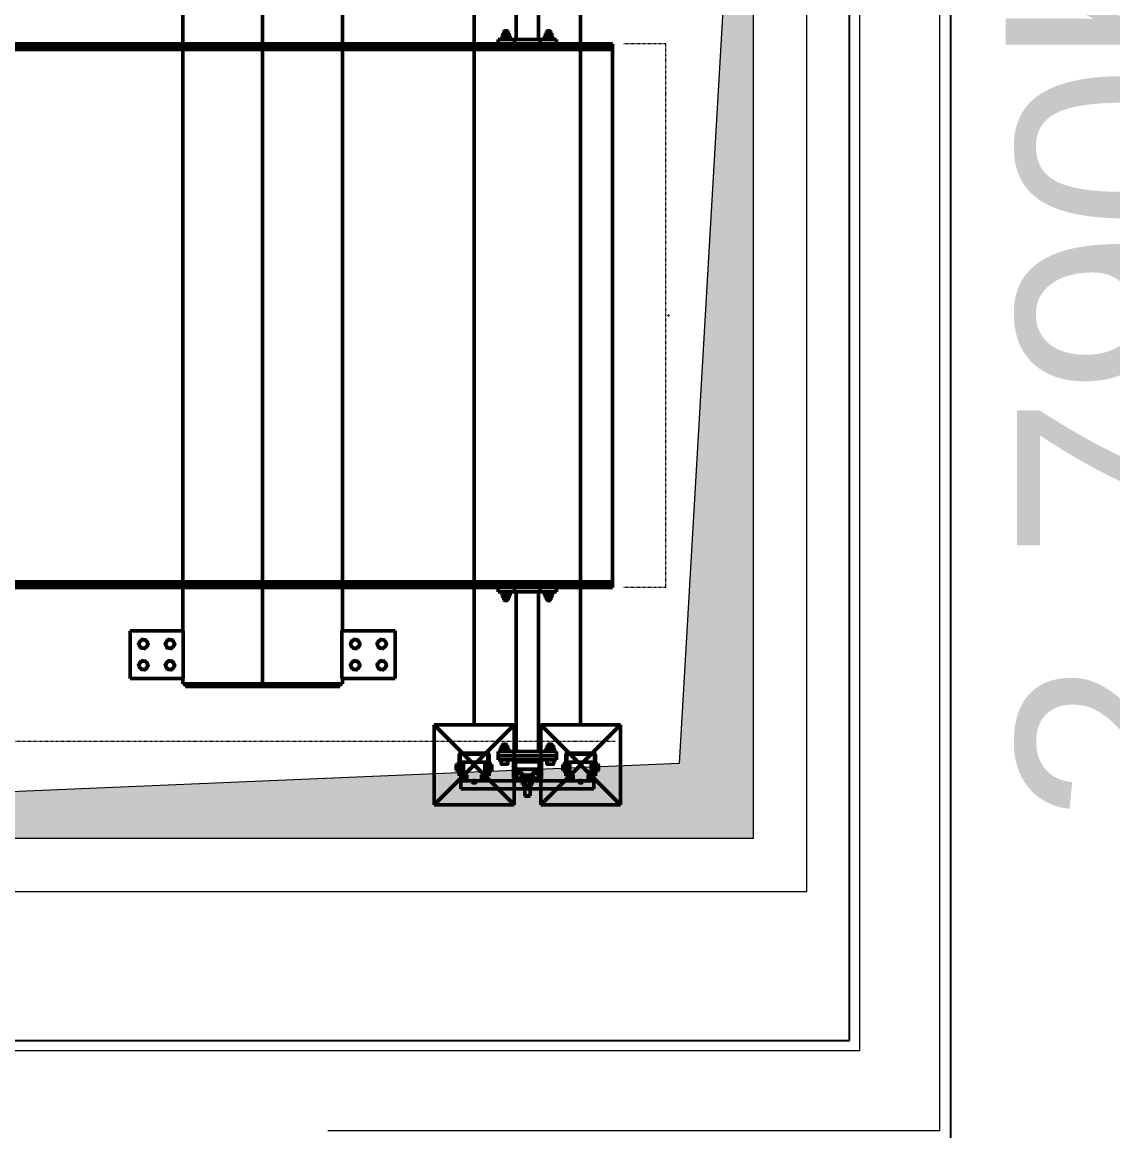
# Model space of a CAD drawing. Header units: metres. Extents: x -9891 to 773, y -8413 to 232.
# Drawn here: x -3845.9 to -3640.9, y -1463.1 to -1254.8 of the extents above; entities that cross this region are included whole.
import ezdxf
from ezdxf.enums import TextEntityAlignment as Align

# ---------------------------------------------------------------- set-up
doc = ezdxf.new("R2010")
doc.units = ezdxf.units.M
doc.header["$LTSCALE"] = 0.01
doc.header["$MEASUREMENT"] = 0
for name, pattern in [('AM_ISO08W050', [18, 12, -1.5, 3, -1.5]), ('AM_ISO09W050', [22.5, 12, -1.5, 3, -1.5, 3, -1.5]), ('Amconstr', [9999, 9999, 0])]:
    doc.linetypes.add(name, pattern=pattern)
doc.layers.get('0').update_dxf_attribs({"color": 30, "lineweight": 0})
doc.layers.add('AG-PLASTER', color=73, linetype='Continuous')
for name, color, linetype, lineweight in [('AG-Wall', 4, 'Continuous', 20), ('AI-040 @ 250', 2, 'Continuous', 20), ('AM_CL', 1, 'Amconstr', 25), ('shaft', 3, 'Continuous', 20), ('SSN_Lift-AM_0', 7, 'Continuous', 50), ('SSN_PBC-AM_0', 5, 'Continuous', 50), ('SSN_PBC-AM_11', 9, 'AM_ISO09W050', 18), ('SSN_Signalgeber-AM_0', 3, 'Continuous', 50)]:
    doc.layers.add(name, color=color, linetype=linetype, lineweight=lineweight)
doc.layers.add('SSN_PBC-AM_7', color=5, linetype='AM_ISO08W050', lineweight=18, plot=False)
doc.styles.add('ARIAL', font='arial.ttf', dxfattribs={"width": 0.9})

# ---------------------------------------------------------------- blocks, each defined once
blk = doc.blocks.new('Lift_20-024-10000')
at = {"layer": 'SSN_Lift-AM_0'}
for p, q in [((937.5, 831.3), (937.5, -692)), ((937.5, -692), (937.5, 831.3)), ((787.5, -592), (787.5, 592)), ((1087.5, 592), (1087.5, -592)), ((688.5, -682), (688.5, -592)), ((688.5, -592), (788.5, -592)), ((788.5, -592), (788.5, -682)), ((1086.5, -682), (1086.5, -592)), ((1086.5, -592), (1186.5, -592)), ((1186.5, -592), (1186.5, -682)), ((788.5, -682), (688.5, -682)), ((787.5, -692), (787.5, -682)), ((1186.5, -682), (1086.5, -682)), ((1087.5, -682), (1087.5, -692)), ((802.5, -692), (787.5, -692)), ((792.5, -692), (792.5, -697)), ((792.5, -697), (797.5, -697)), ((797.5, -697), (797.5, -692)), ((797.5, -697), (1077.5, -697)), ((802.5, -692), (922.5, -692)), ((933.7, -692), (922.5, -692)), ((933.7, -692), (941.3, -692)), ((952.5, -692), (941.3, -692)), ((952.5, -692), (1072.5, -692)), ((1087.5, -692), (1072.5, -692)), ((1077.5, -692), (1077.5, -697)), ((1077.5, -697), (1082.5, -697)), ((1082.5, -697), (1082.5, -692))]:
    blk.add_line(p, q, dxfattribs=at)
for centre, radius, start, end in [((713.5, -617), 8, 143.9326, 203.9326), ((713.5, -617), 8, 203.9326, 263.9326), ((713.5, -617), 8, 83.9326, 143.9326), ((713.5, -617), 8, 263.9326, 323.9326), ((713.5, -617), 8, 23.9326, 83.9326), ((713.5, -617), 8, 323.9326, 23.9326), ((763.5, -617), 8, 143.9326, 203.9326), ((763.5, -617), 8, 203.9326, 263.9326), ((763.5, -617), 8, 83.9326, 143.9326), ((763.5, -617), 8, 263.9326, 323.9326), ((763.5, -617), 8, 23.9326, 83.9326), ((763.5, -617), 8, 323.9326, 23.9326), ((1111.5, -617), 8.3, 188.481, 219.3843), ((1111.5, -617), 8, 143.9326, 203.9326), ((1111.5, -617), 8.3, 128.481, 159.3843), ((1111.5, -617), 8, 203.9326, 263.9326), ((1111.5, -617), 8, 83.9326, 143.9326), ((1111.5, -617), 8.3, 248.481, 279.3843), ((1111.5, -617), 8.3, 68.481, 99.3843), ((1111.5, -617), 8, 263.9326, 323.9326), ((1111.5, -617), 8, 23.9326, 83.9326), ((1111.5, -617), 8.3, 308.481, 339.3843), ((1111.5, -617), 8.3, 8.481, 39.3843), ((1111.5, -617), 8, 323.9326, 23.9326), ((1161.5, -617), 8, 143.9326, 203.9326), ((1161.5, -617), 8, 203.9326, 263.9326), ((1161.5, -617), 8, 83.9326, 143.9326), ((1161.5, -617), 8, 263.9326, 323.9326), ((1161.5, -617), 8, 23.9326, 83.9326), ((1161.5, -617), 8, 323.9326, 23.9326), ((713.5, -657), 8, 143.9326, 203.9326), ((713.5, -657), 8, 203.9326, 263.9326), ((713.5, -657), 8, 83.9326, 143.9326), ((713.5, -657), 8, 263.9326, 323.9326), ((713.5, -657), 8, 23.9326, 83.9326), ((713.5, -657), 8, 323.9326, 23.9326), ((763.5, -657), 8, 143.9326, 203.9326), ((763.5, -657), 8, 203.9326, 263.9326), ((763.5, -657), 8, 83.9326, 143.9326), ((763.5, -657), 8, 263.9326, 323.9326), ((763.5, -657), 8, 23.9326, 83.9326), ((763.5, -657), 8, 323.9326, 23.9326), ((1111.5, -657), 8, 143.9326, 203.9326), ((1111.5, -657), 8, 203.9326, 263.9326), ((1111.5, -657), 8, 83.9326, 143.9326), ((1111.5, -657), 8, 263.9326, 323.9326), ((1111.5, -657), 8, 23.9326, 83.9326), ((1111.5, -657), 8, 323.9326, 23.9326), ((1161.5, -657), 8, 143.9326, 203.9326), ((1161.5, -657), 8, 203.9326, 263.9326), ((1161.5, -657), 8, 83.9326, 143.9326), ((1161.5, -657), 8, 263.9326, 323.9326), ((1161.5, -657), 8, 23.9326, 83.9326), ((1161.5, -657), 8, 323.9326, 23.9326)]:
    blk.add_arc(centre, radius, start, end, dxfattribs=at)
for points in [[(704.3, -616), (705.8, -614), (707, -612.3)], [(706.2, -620.2), (705.3, -618.3), (704.3, -616)], [(708.1, -624.5), (707.1, -622.2), (706.2, -620.2)], [(707, -612.3), (708.3, -610.6), (709.8, -608.6)], [(712.7, -625), (710.5, -624.7), (708.1, -624.5)], [(709.8, -608.6), (712.2, -608.8), (714.3, -609)], [(717.2, -625.4), (714.8, -625.2), (712.7, -625)], [(714.3, -609), (716.5, -609.3), (718.9, -609.5)], [(720, -621.7), (718.7, -623.4), (717.2, -625.4)], [(718.9, -609.5), (719.9, -611.8), (720.8, -613.8)], [(722.7, -618), (721.2, -620), (720, -621.7)], [(720.8, -613.8), (721.7, -615.7), (722.7, -618)], [(754.3, -616), (755.8, -614), (757, -612.3)], [(756.2, -620.2), (755.3, -618.3), (754.3, -616)], [(758.1, -624.5), (757.1, -622.2), (756.2, -620.2)], [(757, -612.3), (758.3, -610.6), (759.8, -608.6)], [(762.7, -625), (760.5, -624.7), (758.1, -624.5)], [(759.8, -608.6), (762.2, -608.8), (764.3, -609)], [(767.2, -625.4), (764.8, -625.2), (762.7, -625)], [(764.3, -609), (766.5, -609.3), (768.9, -609.5)], [(770, -621.7), (768.7, -623.4), (767.2, -625.4)], [(768.9, -609.5), (769.9, -611.8), (770.8, -613.8)], [(772.7, -618), (771.2, -620), (770, -621.7)], [(770.8, -613.8), (771.7, -615.7), (772.7, -618)], [(1102.3, -616), (1103.8, -614), (1105, -612.3)], [(1104.2, -620.2), (1103.3, -618.3), (1102.3, -616)], [(1106.1, -624.5), (1105.1, -622.2), (1104.2, -620.2)], [(1105, -612.3), (1106.3, -610.6), (1107.8, -608.6)], [(1110.7, -625), (1108.5, -624.7), (1106.1, -624.5)], [(1107.8, -608.6), (1110.2, -608.8), (1112.3, -609)], [(1115.2, -625.4), (1112.8, -625.2), (1110.7, -625)], [(1112.3, -609), (1114.5, -609.3), (1116.9, -609.5)], [(1118, -621.7), (1116.7, -623.4), (1115.2, -625.4)], [(1116.9, -609.5), (1117.9, -611.8), (1118.8, -613.8)], [(1120.7, -618), (1119.2, -620), (1118, -621.7)], [(1118.8, -613.8), (1119.7, -615.7), (1120.7, -618)], [(1152.3, -616), (1153.8, -614), (1155, -612.3)], [(1154.2, -620.2), (1153.3, -618.3), (1152.3, -616)], [(1156.1, -624.5), (1155.1, -622.2), (1154.2, -620.2)], [(1155, -612.3), (1156.3, -610.6), (1157.8, -608.6)], [(1160.7, -625), (1158.5, -624.7), (1156.1, -624.5)], [(1157.8, -608.6), (1160.2, -608.8), (1162.3, -609)], [(1165.2, -625.4), (1162.8, -625.2), (1160.7, -625)], [(1162.3, -609), (1164.5, -609.3), (1166.9, -609.5)], [(1168, -621.7), (1166.7, -623.4), (1165.2, -625.4)], [(1166.9, -609.5), (1167.9, -611.8), (1168.8, -613.8)], [(1170.7, -618), (1169.2, -620), (1168, -621.7)], [(1168.8, -613.8), (1169.7, -615.7), (1170.7, -618)], [(704.3, -656), (705.8, -654), (707, -652.3)], [(706.2, -660.2), (705.3, -658.3), (704.3, -656)], [(708.1, -664.5), (707.1, -662.2), (706.2, -660.2)], [(707, -652.3), (708.3, -650.6), (709.8, -648.6)], [(712.7, -665), (710.5, -664.7), (708.1, -664.5)], [(709.8, -648.6), (712.2, -648.8), (714.3, -649)], [(717.2, -665.4), (714.8, -665.2), (712.7, -665)], [(714.3, -649), (716.5, -649.3), (718.9, -649.5)], [(720, -661.7), (718.7, -663.4), (717.2, -665.4)], [(718.9, -649.5), (719.9, -651.8), (720.8, -653.8)], [(722.7, -658), (721.2, -660), (720, -661.7)], [(720.8, -653.8), (721.7, -655.7), (722.7, -658)], [(754.3, -656), (755.8, -654), (757, -652.3)], [(756.2, -660.2), (755.3, -658.3), (754.3, -656)], [(758.1, -664.5), (757.1, -662.2), (756.2, -660.2)], [(757, -652.3), (758.3, -650.6), (759.8, -648.6)], [(762.7, -665), (760.5, -664.7), (758.1, -664.5)], [(759.8, -648.6), (762.2, -648.8), (764.3, -649)], [(767.2, -665.4), (764.8, -665.2), (762.7, -665)], [(764.3, -649), (766.5, -649.3), (768.9, -649.5)], [(770, -661.7), (768.7, -663.4), (767.2, -665.4)], [(768.9, -649.5), (769.9, -651.8), (770.8, -653.8)], [(772.7, -658), (771.2, -660), (770, -661.7)], [(770.8, -653.8), (771.7, -655.7), (772.7, -658)], [(1102.3, -656), (1103.8, -654), (1105, -652.3)], [(1104.2, -660.2), (1103.3, -658.3), (1102.3, -656)], [(1106.1, -664.5), (1105.1, -662.2), (1104.2, -660.2)], [(1105, -652.3), (1106.3, -650.6), (1107.8, -648.6)], [(1110.7, -665), (1108.5, -664.7), (1106.1, -664.5)], [(1107.8, -648.6), (1110.2, -648.8), (1112.3, -649)], [(1115.2, -665.4), (1112.8, -665.2), (1110.7, -665)], [(1112.3, -649), (1114.5, -649.3), (1116.9, -649.5)], [(1118, -661.7), (1116.7, -663.4), (1115.2, -665.4)], [(1116.9, -649.5), (1117.9, -651.8), (1118.8, -653.8)], [(1120.7, -658), (1119.2, -660), (1118, -661.7)], [(1118.8, -653.8), (1119.7, -655.7), (1120.7, -658)], [(1152.3, -656), (1153.8, -654), (1155, -652.3)], [(1154.2, -660.2), (1153.3, -658.3), (1152.3, -656)], [(1156.1, -664.5), (1155.1, -662.2), (1154.2, -660.2)], [(1155, -652.3), (1156.3, -650.6), (1157.8, -648.6)], [(1160.7, -665), (1158.5, -664.7), (1156.1, -664.5)], [(1157.8, -648.6), (1160.2, -648.8), (1162.3, -649)], [(1165.2, -665.4), (1162.8, -665.2), (1160.7, -665)], [(1162.3, -649), (1164.5, -649.3), (1166.9, -649.5)], [(1168, -661.7), (1166.7, -663.4), (1165.2, -665.4)], [(1166.9, -649.5), (1167.9, -651.8), (1168.8, -653.8)], [(1170.7, -658), (1169.2, -660), (1168, -661.7)], [(1168.8, -653.8), (1169.7, -655.7), (1170.7, -658)]]:
    blk.add_rational_spline(points, [1, 1.0379548493, 1], degree=2, dxfattribs=at)
blk = doc.blocks.new('Lift mit KG 3.200')
at = {"layer": 'AM_CL'}
blk.add_point((68964.3, 60555.6), dxfattribs=at)
at = {"layer": 'SSN_PBC-AM_0'}
for p, q in [((68859.3, 61066.6), (67467.3, 61066.6)), ((68699.3, 61060.6), (68699.3, 61066.6)), ((68799.3, 61060.6), (68799.3, 61066.6)), ((68859.3, 60044.6), (68859.3, 61066.6)), ((68786.3, 61055.6), (65742.3, 61055.6)), ((67467.3, 61060.6), (68826.3, 61060.6)), ((67846.8, 61055.6), (67846.8, 61060.6)), ((68046.8, 61060.6), (68046.8, 61055.6)), ((68126.8, 61055.6), (68126.8, 61060.6)), ((68129.3, 61060.1), (68129.3, 61060.6)), ((68129.3, 61059.6), (68129.3, 61060.1)), ((68129.3, 61059.6), (68138.6, 61059.6)), ((68129.3, 61055.6), (68129.3, 61059.6)), ((68134.3, 61060.1), (68134.3, 61060.6)), ((68134.3, 61059.6), (68134.3, 61060.1)), ((68140.3, 61059.6), (68138.6, 61059.6)), ((68140.8, 61060.6), (68140.8, 61060.1)), ((68217.8, 61060.1), (68217.8, 61060.6)), ((68220, 61059.6), (68218.3, 61059.6)), ((68220, 61059.6), (68229.3, 61059.6)), ((68224.3, 61060.6), (68224.3, 61060.1)), ((68224.3, 61060.1), (68224.3, 61059.6)), ((68229.3, 61060.6), (68229.3, 61060.1)), ((68229.3, 61060.1), (68229.3, 61059.6)), ((68229.3, 61059.6), (68229.3, 61055.6)), ((68356.8, 61055.6), (68356.8, 61060.6)), ((68556.8, 61060.6), (68556.8, 61055.6)), ((68679.3, 61060.6), (68679.3, 61055.6)), ((68686.3, 61060.6), (68686.3, 61055.6)), ((68691.3, 61060.1), (68691.3, 61060.6)), ((68691.3, 61059.6), (68691.3, 61060.1)), ((68691.3, 61055.6), (68691.3, 61059.6)), ((68691.3, 61059.6), (68700.6, 61059.6)), ((68696.3, 61060.1), (68696.3, 61060.6)), ((68696.3, 61059.6), (68696.3, 61060.1)), ((68702.3, 61059.6), (68700.6, 61059.6)), ((68702.8, 61060.6), (68702.8, 61060.1)), ((68779.8, 61060.1), (68779.8, 61060.6)), ((68782, 61059.6), (68780.3, 61059.6)), ((68782, 61059.6), (68791.3, 61059.6)), ((68786.3, 61060.6), (68786.3, 61060.1)), ((68786.3, 61060.1), (68786.3, 61059.6)), ((68822.8, 61055.6), (68786.3, 61055.6)), ((68791.3, 61060.6), (68791.3, 61055.6)), ((68822.8, 61055.6), (68859.3, 61055.6)), ((68859.3, 61060.6), (68826.3, 61060.6)), ((68828.2, 61055.6), (68828.2, 61060.6)), ((68828.2, 61060.1), (68831.3, 61060.1)), ((68831.3, 61060.1), (68831.3, 61055.6)), ((68843.3, 61055.6), (68843.3, 61060.6)), ((65742.3, 60055.6), (68786.3, 60055.6)), ((68826.3, 60050.6), (67467.3, 60050.6)), ((68859.3, 60044.6), (67467.3, 60044.6)), ((67846.8, 60050.6), (67846.8, 60055.6)), ((68046.8, 60055.6), (68046.8, 60050.6)), ((68126.8, 60050.6), (68126.8, 60055.6)), ((68129.3, 60051.6), (68129.3, 60055.6)), ((68138.6, 60051.6), (68129.3, 60051.6)), ((68129.3, 60051.1), (68129.3, 60051.6)), ((68129.3, 60050.6), (68129.3, 60051.1)), ((68134.3, 60051.1), (68134.3, 60051.6)), ((68134.3, 60050.6), (68134.3, 60051.1)), ((68138.6, 60051.6), (68140.3, 60051.6)), ((68140.8, 60051.1), (68140.8, 60050.6)), ((68217.8, 60050.6), (68217.8, 60051.1)), ((68218.3, 60051.6), (68220, 60051.6)), ((68229.3, 60051.6), (68220, 60051.6)), ((68224.3, 60051.6), (68224.3, 60051.1)), ((68224.3, 60051.1), (68224.3, 60050.6)), ((68229.3, 60055.6), (68229.3, 60051.6)), ((68229.3, 60051.6), (68229.3, 60051.1)), ((68229.3, 60051.1), (68229.3, 60050.6)), ((68356.8, 60050.6), (68356.8, 60055.6)), ((68556.8, 60055.6), (68556.8, 60050.6)), ((68679.3, 60055.6), (68679.3, 60050.6)), ((68686.3, 60055.6), (68686.3, 60050.6)), ((68691.3, 60051.6), (68691.3, 60055.6)), ((68691.3, 60051.1), (68691.3, 60051.6)), ((68700.6, 60051.6), (68691.3, 60051.6)), ((68691.3, 60050.6), (68691.3, 60051.1)), ((68696.3, 60051.1), (68696.3, 60051.6)), ((68696.3, 60050.6), (68696.3, 60051.1)), ((68699.3, 60044.6), (68699.3, 60050.6)), ((68700.6, 60051.6), (68702.3, 60051.6)), ((68702.8, 60051.1), (68702.8, 60050.6)), ((68779.8, 60050.6), (68779.8, 60051.1)), ((68780.3, 60051.6), (68782, 60051.6)), ((68791.3, 60051.6), (68782, 60051.6)), ((68786.3, 60055.6), (68822.8, 60055.6)), ((68786.3, 60051.6), (68786.3, 60051.1)), ((68786.3, 60051.1), (68786.3, 60050.6)), ((68791.3, 60055.6), (68791.3, 60050.6)), ((68799.3, 60044.6), (68799.3, 60050.6)), ((68859.3, 60055.6), (68822.8, 60055.6)), ((68826.3, 60050.6), (68859.3, 60050.6)), ((68828.2, 60050.6), (68828.2, 60055.6)), ((68828.2, 60051.1), (68831.3, 60051.1)), ((68831.3, 60055.6), (68831.3, 60051.1)), ((68843.3, 60050.6), (68843.3, 60055.6))]:
    blk.add_line(p, q, dxfattribs=at)
for centre, radius, start, end in [((67931.8, 61060.6), 1, 180, 0), ((67961.8, 61060.6), 1, 180, 0), ((68140.3, 61060.1), 0.5, 270, 0), ((68164.3, 61060.6), 1, 180, 0), ((68194.3, 61060.6), 1, 180, 0), ((68218.3, 61060.1), 0.5, 180, 270), ((68441.8, 61060.6), 1, 180, 0), ((68471.8, 61060.6), 1, 180, 0), ((68702.3, 61060.1), 0.5, 270, 0), ((68726.3, 61060.6), 1, 180, 0), ((68756.3, 61060.6), 1, 180, 0), ((68780.3, 61060.1), 0.5, 180, 270), ((67931.8, 60050.6), 1, 0, 180), ((67961.8, 60050.6), 1, 0, 180), ((68140.3, 60051.1), 0.5, 0, 90), ((68164.3, 60050.6), 1, 0, 180), ((68194.3, 60050.6), 1, 0, 180), ((68218.3, 60051.1), 0.5, 90, 180), ((68441.8, 60050.6), 1, 0, 180), ((68471.8, 60050.6), 1, 0, 180), ((68702.3, 60051.1), 0.5, 0, 90), ((68726.3, 60050.6), 1, 0, 180), ((68756.3, 60050.6), 1, 0, 180), ((68780.3, 60051.1), 0.5, 90, 180)]:
    blk.add_arc(centre, radius, start, end, dxfattribs=at)
at = {"layer": 'SSN_PBC-AM_11'}
blk.add_line((68864.3, 59755.6), (65664.3, 59755.6), dxfattribs=at)
at = {"layer": 'SSN_PBC-AM_7'}
for p, q in [((68959.3, 61066.6), (68879.3, 61066.6)), ((68959.3, 60044.6), (68959.3, 61066.6)), ((68959.3, 60044.6), (68879.3, 60044.6))]:
    blk.add_line(p, q, dxfattribs=at)
at = {"layer": 'SSN_Lift-AM_0'}
blk.add_blockref('Lift_20-024-10000', (67264.3, 60555.6), dxfattribs=at)
blk = doc.blocks.new('LS_Symbol')
at = {"layer": 'SSN_Signalgeber-AM_0'}
for p, q in [((-75, 769), (-75, 919)), ((-75, 919), (75, 919)), ((75, 919), (-75, 769)), ((75, 769), (-75, 919)), ((-75, 919), (75, 919)), ((75, 919), (75, 769)), ((-75, 769), (75, 769)), ((0, 769), (0, -769)), ((-75, -919), (-75, -769)), ((-75, -769), (75, -769)), ((75, -769), (-75, -919)), ((75, -919), (-75, -769)), ((-75, -769), (75, -769)), ((75, -769), (75, -919)), ((-75, -919), (75, -919))]:
    blk.add_line(p, q, dxfattribs=at)
blk = doc.blocks.new('Signalgeber_31-011-00008_300_D')
at = {"layer": 'SSN_Signalgeber-AM_0'}
for p, q in [((-378, -125), (-378, 125)), ((-378, 125), (-363, 125)), ((-363, 125), (-363, -125)), ((-328, 125), (-353.7, 125)), ((-353.5, 128), (-314.8, 128)), ((-353.5, 126), (-353.5, 128)), ((-314.8, 126), (-353.5, 126)), ((-328, 129.5), (-348, 129.5)), ((-348, 129.5), (-348, 128)), ((-348, 128), (-328, 128)), ((-343.8, 133.1), (-343, 133.5)), ((-343.8, 133.1), (-343.8, 130)), ((-343.8, 130), (-342.3, 130)), ((-333, 133.5), (-343, 133.5)), ((-342.3, 130), (-333.6, 130)), ((-342.3, 130), (-342.3, 129.5)), ((-340.7, 129.5), (-342.3, 129.5)), ((-340.9, 133.1), (-340.9, 130)), ((-335.3, 129.5), (-340.7, 129.5)), ((-333.6, 129.5), (-335.3, 129.5)), ((-335.1, 133.1), (-335.1, 130)), ((-333.6, 130), (-332.2, 130)), ((-333.6, 130), (-333.6, 129.5)), ((-332.2, 133.1), (-333, 133.5)), ((-332.2, 133.1), (-332.2, 130)), ((-328, 128), (-328, 129.5)), ((-328, 75), (-328, 125)), ((-363, 115.7), (-363, 84.3)), ((-363, 114), (-352, 114)), ((-358, 114), (-358, 115.7)), ((-353.7, 120), (-328, 120)), ((-352, 114), (-352, 120)), ((-313, 75.8), (-313, 124.2)), ((-311, 124.2), (-311, 75.8)), ((-366.1, 104), (-366.7, 103)), ((-366.7, 103), (-366.7, 97.1)), ((-366.1, 96), (-366.7, 97.1)), ((-364.1, 104), (-366.1, 104)), ((-364.1, 102), (-366.1, 102)), ((-364.1, 98), (-366.1, 98)), ((-364.1, 96), (-366.1, 96)), ((-364.1, 104), (-363.5, 103)), ((-364.1, 96), (-363.5, 97.1)), ((-363.5, 96.5), (-363.5, 103.5)), ((-363, 103.5), (-363.5, 103.5)), ((-363, 103.3), (-363.5, 103.3)), ((-363.5, 103), (-363.5, 97.1)), ((-363, 102.8), (-363.5, 102.8)), ((-363, 102), (-363.5, 102)), ((-363, 101), (-363.5, 101)), ((-363, 100), (-363.5, 100)), ((-363, 99), (-363.5, 99)), ((-363, 98), (-363.5, 98)), ((-363, 97.2), (-363.5, 97.2)), ((-363, 96.7), (-363.5, 96.7)), ((-363, 96.5), (-363.5, 96.5)), ((-363, 96.5), (-363, 103.5)), ((-363, 101.6), (-362.6, 102)), ((-363, 101.6), (-363, 98.4)), ((-362.6, 98), (-363, 98.4)), ((-363, 86), (-352, 86)), ((-362.6, 102), (-362.6, 98)), ((-361.7, 102), (-362.6, 102)), ((-361.7, 98), (-362.6, 98)), ((-358, 84.3), (-358, 86)), ((-352, 86), (-352, 80)), ((-328, 80), (-353.7, 80)), ((-353.7, 75), (-328, 75)), ((-353.5, 74), (-314.8, 74)), ((-353.5, 72), (-353.5, 74)), ((-314.8, 72), (-353.5, 72)), ((-348, 70.5), (-348, 72)), ((-348, 72), (-328, 72)), ((-328, 70.5), (-348, 70.5)), ((-343.8, 66.9), (-343.8, 70)), ((-343.8, 70), (-342.3, 70)), ((-343.8, 66.9), (-343, 66.5)), ((-333, 66.5), (-343, 66.5)), ((-340.7, 70.5), (-342.3, 70.5)), ((-342.3, 70), (-342.3, 70.5)), ((-342.3, 70), (-333.6, 70)), ((-340.9, 66.9), (-340.9, 70)), ((-335.3, 70.5), (-340.7, 70.5)), ((-333.6, 70.5), (-335.3, 70.5)), ((-335.1, 66.9), (-335.1, 70)), ((-333.6, 70), (-333.6, 70.5)), ((-333.6, 70), (-332.2, 70)), ((-332.2, 66.9), (-333, 66.5)), ((-332.2, 66.9), (-332.2, 70)), ((-328, 72), (-328, 70.5)), ((-332, 37.3), (-332, 48.7)), ((-331.2, 49.5), (-324, 49.5)), ((-324, -55), (-324, 55)), ((-316, 55), (-324, 55)), ((-324, 36.5), (-324, 49.5)), ((-316, 55), (-316, -55)), ((-316, 55), (-308, 55)), ((-316, 55), (-316, -55)), ((-308, -55), (-308, 55)), ((-308, 51), (-308, 35)), ((-306.4, 51), (-308, 51)), ((-306.4, 48.8), (-306.4, 51)), ((-305.4, 50.5), (-306.4, 48.8)), ((-306.4, 48.8), (-306.4, 37.2)), ((-305.4, 50.5), (-300.9, 50.5)), ((-305.4, 46.8), (-300.9, 46.8)), ((-300.9, 50.5), (-300, 48.8)), ((-296.9, 48.8), (-300, 48.8)), ((-300, 48.8), (-300, 37.2)), ((-296.9, 48.8), (-296.9, 37.2)), ((-296.9, 47), (-294.8, 47)), ((-294.8, 47), (-294.8, 39)), ((-294, 46.2), (-294.8, 47)), ((-294, 46.2), (-294, 39.8)), ((-24, 43.2), (-23.2, 44)), ((-24, 43.2), (-24, 36.8)), ((-23.2, 44), (-23.2, 36)), ((-19.1, 44), (-23.2, 44)), ((-19.1, 45.8), (-16, 45.8)), ((-19.1, 45.8), (-19.1, 34.2)), ((-15.1, 47.5), (-16, 45.8)), ((-16, 45.8), (-16, 34.2)), ((-10.6, 47.5), (-15.1, 47.5)), ((-10.6, 43.8), (-15.1, 43.8)), ((-10.6, 47.5), (-9.6, 45.8)), ((-9.6, 45.8), (-9.6, 48)), ((-9.6, 48), (-8, 48)), ((-9.6, 45.8), (-9.6, 34.2)), ((-8, -55), (-8, 55)), ((-8, 55), (0, 55)), ((-8, 48), (-8, 32)), ((0, -55), (0, 55)), ((1, 44), (0, 44)), ((4.7, 47.6), (1, 44)), ((1, 44), (1, 36)), ((4.7, 47.6), (4.7, 32.4)), ((4.7, 47.6), (6, 47.6)), ((6, 47.6), (6, 32.4)), ((-358, 25), (-363, 25)), ((-363, 25), (-363, -25)), ((-324, 26.3), (-358, 26.3)), ((-358, 26.3), (-358, 11)), ((-358, -25), (-358, 25)), ((-351.3, 22.3), (-329.5, 22.3)), ((-331.2, 36.5), (-324, 36.5)), ((-308, 35), (-306.4, 35)), ((-308, 21.2), (-8, 21.2)), ((-306.4, 35), (-306.4, 37.2)), ((-305.4, 35.5), (-306.4, 37.2)), ((-305.4, 39.2), (-300.9, 39.2)), ((-305.4, 35.5), (-300.9, 35.5)), ((-300.9, 35.5), (-300, 37.2)), ((-296.9, 37.2), (-300, 37.2)), ((-296.9, 39), (-294.8, 39)), ((-294.8, 39), (-294, 39.8)), ((-23.2, 36), (-24, 36.8)), ((-19.1, 36), (-23.2, 36)), ((-19.1, 34.2), (-16, 34.2)), ((-15.1, 32.5), (-16, 34.2)), ((-10.6, 36.2), (-15.1, 36.2)), ((-10.6, 32.5), (-15.1, 32.5)), ((-10.6, 32.5), (-9.6, 34.2)), ((-9.6, 32), (-9.6, 34.2)), ((-8, 32), (-9.6, 32)), ((0, 24), (-8, 24)), ((1, 36), (0, 36)), ((4.7, 32.4), (1, 36)), ((6, 32.4), (4.7, 32.4)), ((-391.3, 5), (-392.2, 4.1)), ((-392.2, 4.1), (-392.2, -4.1)), ((-391.3, 5), (-391.3, -5)), ((-391.3, 5), (-371.4, 5)), ((-370.3, 9.2), (-371.4, 7.3)), ((-371.4, -7.3), (-371.4, 7.3)), ((-364.1, 9.2), (-370.3, 9.2)), ((-364.1, 4.6), (-370.3, 4.6)), ((-364.1, 9.2), (-363, 7.3)), ((-363, -7.3), (-363, 7.3)), ((-363, 5), (-352.2, 5)), ((-358, 11), (-348.2, 11)), ((-347.2, 10), (-352.2, 10)), ((-352.2, 10), (-352.2, 0)), ((-352.2, -10), (-352.2, 0)), ((-347.4, 12.5), (-352.1, 20.8)), ((-343.3, 20.5), (-350, 20.5)), ((-350, 20.5), (-347.2, 18.2)), ((-347.2, 18.2), (-347.2, 10)), ((-341.2, 19.5), (-343.3, 20.5)), ((-341.2, 19.5), (-341.2, 0)), ((-341.2, -19.5), (-341.2, 0)), ((-327.5, 20.3), (-327.5, -20.2)), ((-391.3, -5), (-392.2, -4.1)), ((-371.4, -5), (-391.3, -5)), ((-370.3, -9.2), (-371.4, -7.3)), ((-364.1, -4.6), (-370.3, -4.6)), ((-364.1, -9.2), (-370.3, -9.2)), ((-364.1, -9.2), (-363, -7.3)), ((-352.2, -5), (-363, -5)), ((-348.2, -11), (-358, -11)), ((-358, -11), (-358, -26.2)), ((-352.2, -10), (-347.2, -10)), ((-352.1, -20.7), (-347.4, -12.5)), ((-350, -20.5), (-347.2, -18.2)), ((-350, -20.5), (-343.3, -20.5)), ((-347.2, -18.2), (-347.2, -10)), ((-341.2, -19.5), (-343.3, -20.5)), ((-363, -25), (-358, -25)), ((-358, -26.2), (-324, -26.2)), ((-329.5, -22.2), (-351.3, -22.2)), ((-332, -48.7), (-332, -37.3)), ((-331.2, -36.5), (-324, -36.5)), ((-324, -49.5), (-324, -36.5)), ((-308, -21.2), (-8, -21.2)), ((-308, -35), (-308, -51)), ((-306.4, -35), (-308, -35)), ((-306.4, -37.2), (-306.4, -35)), ((-305.4, -35.5), (-306.4, -37.2)), ((-306.4, -37.2), (-306.4, -48.8)), ((-305.4, -35.5), (-300.9, -35.5)), ((-305.4, -39.2), (-300.9, -39.2)), ((-300.9, -35.5), (-300, -37.2)), ((-296.9, -37.2), (-300, -37.2)), ((-300, -37.2), (-300, -48.8)), ((-296.9, -37.2), (-296.9, -48.8)), ((-296.9, -39), (-294.8, -39)), ((-294.8, -39), (-294.8, -47)), ((-294, -39.8), (-294.8, -39)), ((-294, -39.8), (-294, -46.2)), ((-24, -36.8), (-23.2, -36)), ((-24, -36.8), (-24, -43.2)), ((-23.2, -36), (-23.2, -44)), ((-19.1, -36), (-23.2, -36)), ((-19.1, -34.2), (-16, -34.2)), ((-19.1, -34.2), (-19.1, -45.8)), ((-15.1, -32.5), (-16, -34.2)), ((-16, -34.2), (-16, -45.8)), ((-10.6, -32.5), (-15.1, -32.5)), ((-10.6, -36.2), (-15.1, -36.2)), ((-10.6, -32.5), (-9.6, -34.2)), ((-9.6, -34.2), (-9.6, -32)), ((-9.6, -32), (-8, -32)), ((-9.6, -34.2), (-9.6, -45.8)), ((-8, -24), (0, -24)), ((-8, -32), (-8, -48)), ((1, -36), (0, -36)), ((4.7, -32.4), (1, -36)), ((1, -36), (1, -44)), ((4.7, -32.4), (4.7, -47.6)), ((4.7, -32.4), (6, -32.4)), ((6, -32.4), (6, -47.6)), ((-331.2, -49.5), (-324, -49.5)), ((-316, -55), (-324, -55)), ((-316, -55), (-308, -55)), ((-308, -51), (-306.4, -51)), ((-306.4, -51), (-306.4, -48.8)), ((-305.4, -50.5), (-306.4, -48.8)), ((-305.4, -46.8), (-300.9, -46.8)), ((-305.4, -50.5), (-300.9, -50.5)), ((-300.9, -50.5), (-300, -48.8)), ((-296.9, -48.8), (-300, -48.8)), ((-296.9, -47), (-294.8, -47)), ((-294.8, -47), (-294, -46.2)), ((-23.2, -44), (-24, -43.2)), ((-19.1, -44), (-23.2, -44)), ((-19.1, -45.8), (-16, -45.8)), ((-15.1, -47.5), (-16, -45.8)), ((-10.6, -43.8), (-15.1, -43.8)), ((-10.6, -47.5), (-15.1, -47.5)), ((-10.6, -47.5), (-9.6, -45.8)), ((-9.6, -48), (-9.6, -45.8)), ((-8, -48), (-9.6, -48)), ((-8, -55), (0, -55)), ((1, -44), (0, -44)), ((4.7, -47.6), (1, -44)), ((6, -47.6), (4.7, -47.6)), ((-328, -75), (-353.7, -75)), ((-353.7, -80), (-328, -80)), ((-353.5, -72), (-314.8, -72)), ((-353.5, -74), (-353.5, -72)), ((-314.8, -74), (-353.5, -74)), ((-352, -86), (-352, -80)), ((-328, -70.5), (-348, -70.5)), ((-348, -70.5), (-348, -72)), ((-348, -72), (-328, -72)), ((-343.8, -66.9), (-343, -66.5)), ((-343.8, -66.9), (-343.8, -70)), ((-343.8, -70), (-342.3, -70)), ((-333, -66.5), (-343, -66.5)), ((-342.3, -70), (-333.6, -70)), ((-342.3, -70), (-342.3, -70.5)), ((-340.7, -70.5), (-342.3, -70.5)), ((-340.9, -66.9), (-340.9, -70)), ((-335.3, -70.5), (-340.7, -70.5)), ((-333.6, -70.5), (-335.3, -70.5)), ((-335.1, -66.9), (-335.1, -70)), ((-333.6, -70), (-332.2, -70)), ((-333.6, -70), (-333.6, -70.5)), ((-332.2, -66.9), (-333, -66.5)), ((-332.2, -66.9), (-332.2, -70)), ((-328, -72), (-328, -70.5)), ((-328, -125), (-328, -75)), ((-313, -124.2), (-313, -75.8)), ((-311, -75.8), (-311, -124.2)), ((-366.1, -96), (-366.7, -97)), ((-366.7, -97), (-366.7, -102.9)), ((-366.1, -104), (-366.7, -102.9)), ((-364.1, -96), (-366.1, -96)), ((-364.1, -98), (-366.1, -98)), ((-364.1, -102), (-366.1, -102)), ((-364.1, -104), (-366.1, -104)), ((-364.1, -96), (-363.5, -97)), ((-364.1, -104), (-363.5, -102.9)), ((-363.5, -103.5), (-363.5, -96.5)), ((-363, -96.5), (-363.5, -96.5)), ((-363, -96.7), (-363.5, -96.7)), ((-363.5, -97), (-363.5, -102.9)), ((-363, -97.2), (-363.5, -97.2)), ((-363, -98), (-363.5, -98)), ((-363, -99), (-363.5, -99)), ((-363, -100), (-363.5, -100)), ((-363, -101), (-363.5, -101)), ((-363, -102), (-363.5, -102)), ((-363, -102.8), (-363.5, -102.8)), ((-363, -103.3), (-363.5, -103.3)), ((-363, -103.5), (-363.5, -103.5)), ((-363, -84.3), (-363, -115.7)), ((-363, -86), (-352, -86)), ((-363, -103.5), (-363, -96.5)), ((-363, -98.4), (-362.6, -98)), ((-363, -98.4), (-363, -101.6)), ((-362.6, -102), (-363, -101.6)), ((-362.6, -98), (-362.6, -102)), ((-361.7, -98), (-362.6, -98)), ((-361.7, -102), (-362.6, -102)), ((-358, -86), (-358, -84.3)), ((-363, -114), (-352, -114)), ((-358, -115.7), (-358, -114)), ((-328, -120), (-353.7, -120)), ((-352, -114), (-352, -120)), ((-378, -125), (-363, -125)), ((-353.7, -125), (-328, -125)), ((-353.5, -126), (-314.8, -126)), ((-353.5, -128), (-353.5, -126)), ((-314.8, -128), (-353.5, -128)), ((-348, -129.5), (-348, -128)), ((-348, -128), (-328, -128)), ((-328, -129.5), (-348, -129.5)), ((-343.8, -133.1), (-343.8, -130)), ((-343.8, -130), (-342.3, -130)), ((-343.8, -133.1), (-343, -133.5)), ((-333, -133.5), (-343, -133.5)), ((-340.7, -129.5), (-342.3, -129.5)), ((-342.3, -130), (-342.3, -129.5)), ((-342.3, -130), (-333.6, -130)), ((-340.9, -133.1), (-340.9, -130)), ((-335.3, -129.5), (-340.7, -129.5)), ((-333.6, -129.5), (-335.3, -129.5)), ((-335.1, -133.1), (-335.1, -130)), ((-333.6, -130), (-333.6, -129.5)), ((-333.6, -130), (-332.2, -130)), ((-332.2, -133.1), (-333, -133.5)), ((-332.2, -133.1), (-332.2, -130)), ((-328, -128), (-328, -129.5))]:
    blk.add_line(p, q, dxfattribs=at)
for centre, radius, start, end in [((-353.7, 115.7), 9.3, 90, 180), ((-342.3, 130.9), 2.55, 55.5531, 115.5531), ((-338, 124), 9.55, 72.3875, 107.6125), ((-333.7, 130.9), 2.55, 64.4469, 124.4469), ((-314.8, 124.2), 3.8, 0, 90), ((-314.8, 124.2), 1.8, 0, 90), ((-353.7, 115.7), 4.3, 90, 180), ((-364.6, 103), 1.79, 154.4385, 214.4385), ((-359.7, 100), 6.68, 162.383, 197.617), ((-364.6, 97), 1.79, 145.5615, 205.5615), ((-365.6, 103), 1.79, 325.5615, 25.5615), ((-370.5, 100), 6.68, 342.383, 17.617), ((-365.6, 97), 1.79, 334.4385, 34.4385), ((-353.7, 84.3), 9.3, 180, 270), ((-353.7, 84.3), 4.3, 180, 270), ((-342.3, 69.1), 2.55, 244.4469, 304.4469), ((-338, 76), 9.55, 252.3875, 287.6125), ((-333.7, 69.1), 2.55, 235.5531, 295.5531), ((-314.8, 75.8), 1.8, 270, 0), ((-314.8, 75.8), 3.8, 270, 0), ((-331.2, 48.7), 0.8, 90, 180), ((-302.7, 48.6), 3.32, 154.4385, 214.4385), ((-293.6, 43), 12.4, 162.383, 197.617), ((-303.7, 48.6), 3.32, 325.5615, 25.5615), ((-312.8, 43), 12.4, 342.383, 17.617), ((-351.3, 21.3), 1, 90, 210), ((-331.2, 37.3), 0.8, 180, 270), ((-329.5, 20.3), 2, 0, 90), ((-302.7, 37.4), 3.32, 145.5615, 205.5615), ((-303.7, 37.4), 3.32, 334.4385, 34.4385), ((-366.9, 6.9), 4.08, 154.4385, 214.4385), ((-355.7, 0), 15.3, 162.383, 197.617), ((-367.5, 6.9), 4.08, 325.5615, 25.5615), ((-378.7, 0), 15.3, 342.383, 17.617), ((-348.2, 12), 1, 270, 30), ((-366.9, -6.9), 4.08, 145.5615, 205.5615), ((-367.5, -6.9), 4.08, 334.4385, 34.4385), ((-351.3, -21.2), 1, 150, 270), ((-348.2, -12), 1, 330, 90), ((-329.5, -20.2), 2, 270, 0), ((-331.2, -37.3), 0.8, 90, 180), ((-302.7, -37.4), 3.32, 154.4385, 214.4385), ((-293.6, -43), 12.4, 162.383, 197.617), ((-303.7, -37.4), 3.32, 325.5615, 25.5615), ((-312.8, -43), 12.4, 342.383, 17.617), ((-331.2, -48.7), 0.8, 180, 270), ((-302.7, -48.6), 3.32, 145.5615, 205.5615), ((-303.7, -48.6), 3.32, 334.4385, 34.4385), ((-353.7, -84.3), 9.3, 90, 180), ((-353.7, -84.3), 4.3, 90, 180), ((-342.3, -69.1), 2.55, 55.5531, 115.5531), ((-338, -76), 9.55, 72.3875, 107.6125), ((-333.7, -69.1), 2.55, 64.4469, 124.4469), ((-314.8, -75.8), 3.8, 0, 90), ((-314.8, -75.8), 1.8, 0, 90), ((-364.6, -97), 1.79, 154.4385, 214.4385), ((-359.7, -100), 6.68, 162.383, 197.617), ((-364.6, -103), 1.79, 145.5615, 205.5615), ((-365.6, -97), 1.79, 325.5615, 25.5615), ((-370.5, -100), 6.68, 342.383, 17.617), ((-365.6, -103), 1.79, 334.4385, 34.4385), ((-353.7, -115.7), 9.3, 180, 270), ((-353.7, -115.7), 4.3, 180, 270), ((-314.8, -124.2), 1.8, 270, 0), ((-314.8, -124.2), 3.8, 270, 0), ((-342.3, -130.9), 2.55, 244.4469, 304.4469), ((-338, -124), 9.55, 252.3875, 287.6125), ((-333.7, -130.9), 2.55, 235.5531, 295.5531)]:
    blk.add_arc(centre, radius, start, end, dxfattribs=at)
at = {"layer": 'SSN_Signalgeber-AM_0', "extrusion": (0, 0, -1)}
for centre, radius, start, end in [((12.3, 45.6), 3.32, 325.5615, 25.5615), ((3.2, 40), 12.4, 342.383, 17.617), ((13.3, 45.6), 3.32, 154.4385, 214.4385), ((22.4, 40), 12.4, 162.383, 197.617), ((12.3, 34.4), 3.32, 334.4385, 34.4385), ((13.3, 34.4), 3.32, 145.5615, 205.5615), ((12.3, -34.4), 3.32, 325.5615, 25.5615), ((3.2, -40), 12.4, 342.383, 17.617), ((13.3, -34.4), 3.32, 154.4385, 214.4385), ((22.4, -40), 12.4, 162.383, 197.617), ((12.3, -45.6), 3.32, 334.4385, 34.4385), ((13.3, -45.6), 3.32, 145.5615, 205.5615)]:
    blk.add_arc(centre, radius, start, end, dxfattribs=at)
at = {"layer": 'SSN_Signalgeber-AM_0'}
for points in [[(-308, 21.2), (-303.8, 21.2), (-308, 25.4)], [(-8, 21.2), (-8, 25.4), (-12.2, 21.2)], [(-308, -21.2), (-308, -25.4), (-303.8, -21.2)], [(-8, -21.2), (-12.2, -21.2), (-8, -25.4)]]:
    blk.add_solid(points, dxfattribs=at)
blk = doc.blocks.new('A$C4BDE36F2')
at = {"layer": 'shaft', "ltscale": 0.3}
blk.add_lwpolyline([(5, -3.65), (1.35, -3.65), (1.35, -6.35), (5, -6.35)], close=True, dxfattribs=at)
at = {"xscale": 0.001, "yscale": 0.001, "zscale": 0.001}
blk.add_blockref('Lift mit KG 3.200', (-64.2243, -65.8238), dxfattribs=at)
at = {"layer": 'SSN_Signalgeber-AM_0', "yscale": 0.001, "zscale": 0.001}
for name, p, xscale, rotation in [('LS_Symbol', (4.375, -5.2682), 0.001, 180), ('LS_Symbol', (4.575, -5.2682), 0.001, 180), ('Signalgeber_31-011-00008_300_D', (4.475, -4.7572), -0.001, 90), ('Signalgeber_31-011-00008_300_D', (4.475, -5.7792), -0.001, 270)]:
    blk.add_blockref(name, p, dxfattribs=dict(at, xscale=xscale, rotation=rotation))
blk = doc.blocks.new('*U8')
at = {"style": 'ARIAL'}
for tag, p in [('NO', (1.6764, 0.8)), ('MAHAL', (1.6764, -1.8)), ('ALAN', (1.6764, -4.4))]:
    blk.add_attdef(tag, text='', height=1.6, dxfattribs=at).set_placement(p, align=Align.MIDDLE_CENTER)

msp = doc.modelspace()

# ---------------------------------------------------------------- hatches: boundary and pattern name
at = {"layer": 'shaft'}
h = msp.add_hatch(color=256, dxfattribs=at)
h.dxf.hatch_style = 1
h.paths.add_polyline_path([(-4053.44, -1408.09), (-3708.44, -1408.09), (-3708.44, -1153.09), (-3722.44, -1394.09)])

# ---------------------------------------------------------------- linework, layer by layer
at = {"layer": 'AG-PLASTER'}
for p, q in [((-3671.44, -1075.09), (-3671.44, -1465.09)), ((-3690.44, -1446.09), (-3690.44, -1094.09)), ((-4065.44, -1446.09), (-3690.44, -1446.09))]:
    msp.add_line(p, q, dxfattribs=at)
at = {"layer": 'AG-Wall'}
for p, q in [((-3673.44, -1463.09), (-3673.44, -1077.09)), ((-3688.44, -1448.09), (-3688.44, -1092.09)), ((-3688.44, -1448.09), (-4063.44, -1448.09)), ((-3673.44, -1463.09), (-3788.44, -1463.09))]:
    msp.add_line(p, q, dxfattribs=at)
at = {"layer": 'shaft', "ltscale": 0.3}
msp.add_lwpolyline([(-3698.44, -1148.09), (-4063.44, -1148.09), (-4063.44, -1418.09), (-3698.44, -1418.09)], close=True, dxfattribs=at)
msp.add_lwpolyline([(-4053.44, -1408.09), (-3708.44, -1408.09), (-3708.44, -1153.09), (-3722.44, -1394.09), (-4053.44, -1408.09)], dxfattribs=at)

# ---------------------------------------------------------------- block references
at = {"ltscale": 2000, "xscale": 100, "yscale": 100, "zscale": 100}
msp.add_blockref('A$C4BDE36F2', (-4198.44, -783.09), dxfattribs=at)
at = {"layer": 'AI-040 @ 250', "color": 2, "linetype": 'Continuous', "lineweight": -2, "transparency": 33554610}
ref = msp.add_blockref('*U8', (-3618.94, -1345.01), dxfattribs=dict(at, xscale=25, yscale=25, zscale=25, rotation=90))
ref.add_attrib('NO', '2-790b1', dxfattribs={"layer": '0', "height": 40, "rotation": 90, "style": 'ARIAL'}).set_placement((-3638.94, -1303.1), align=Align.MIDDLE_CENTER)

doc.saveas('drawing.dxf')
